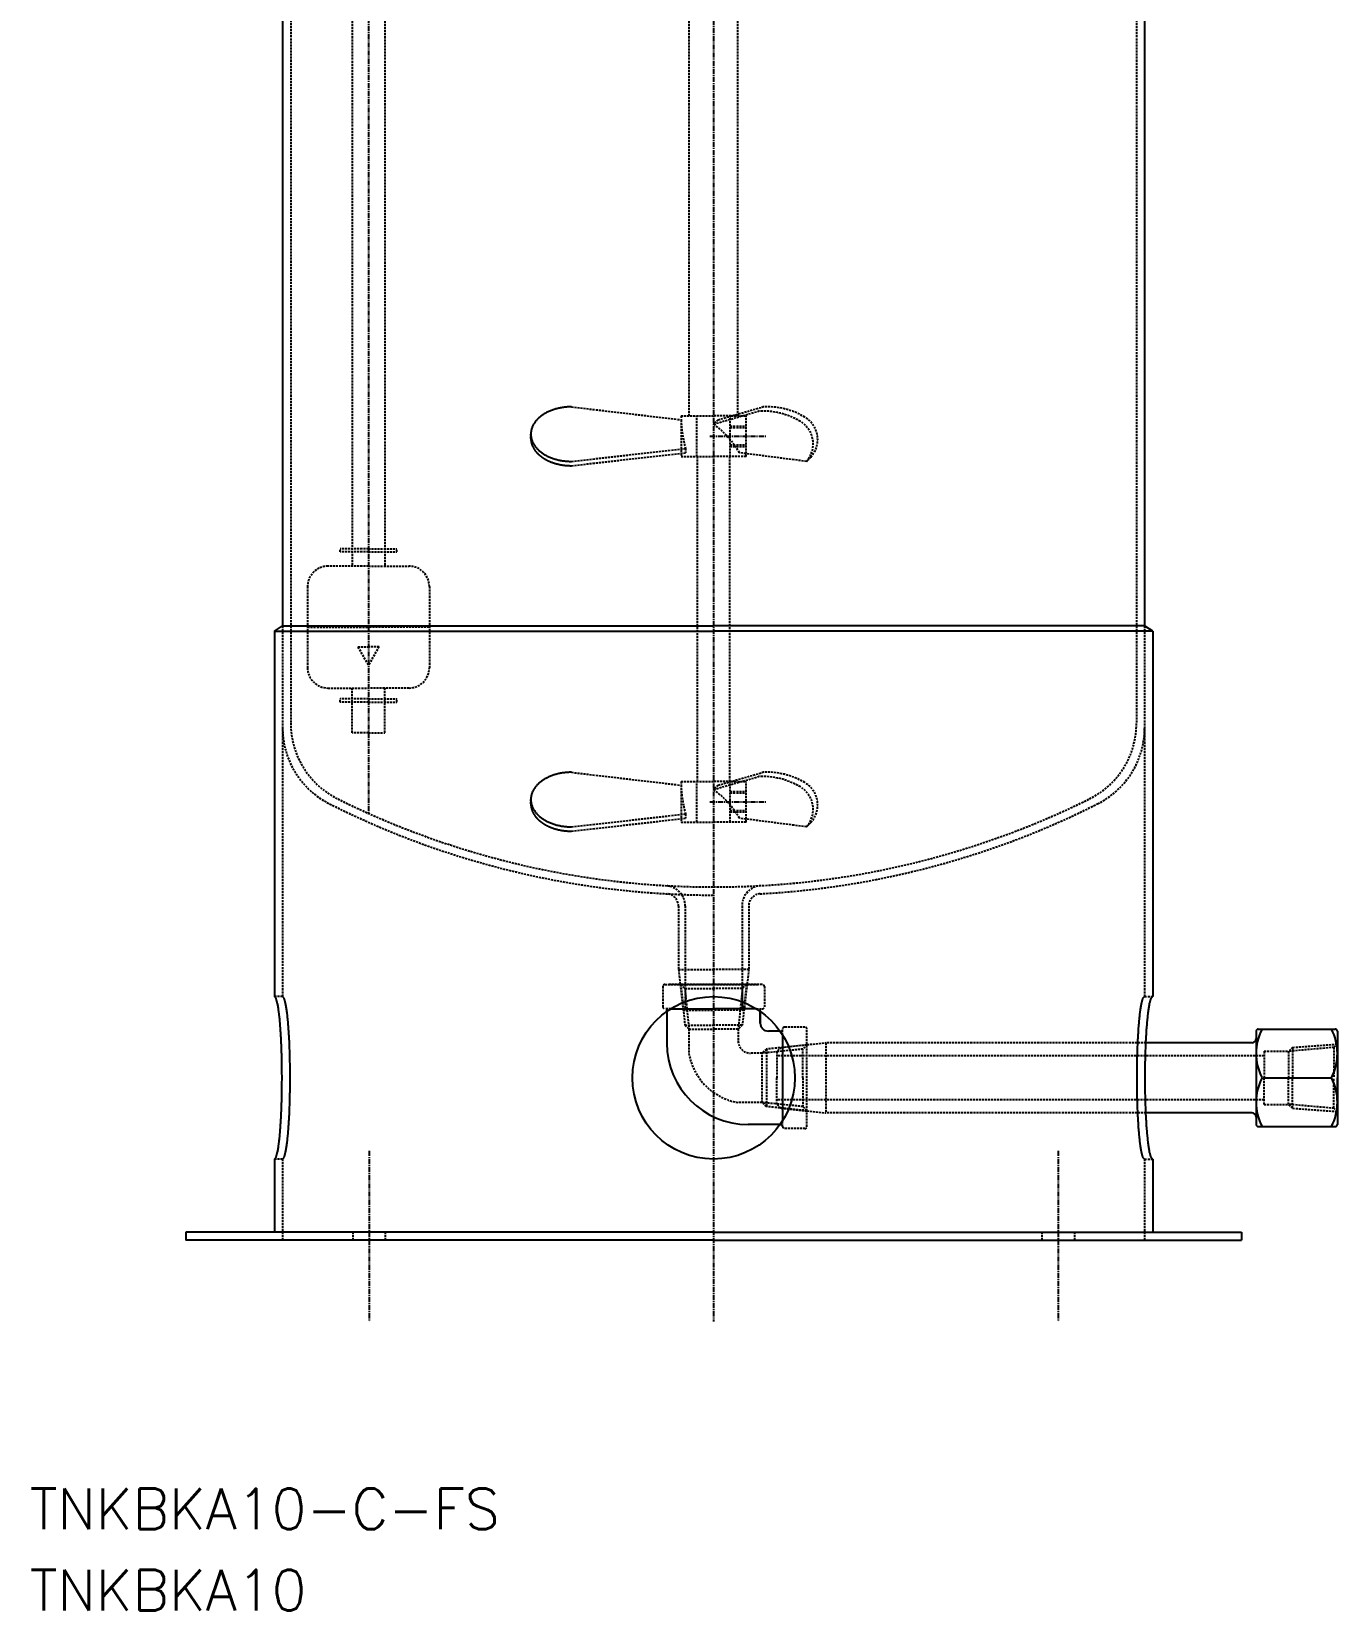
# Model space of a CAD drawing. Extents: x 249 to 1301, y 18 to 1271.
# Drawn here: x 248.5 to 570.1, y 18.4 to 407.2 of the extents above; entities that cross this region are included whole.
import ezdxf

# ---------------------------------------------------------------- set-up
doc = ezdxf.new("R2010")
doc.units = 0
doc.linetypes.add('CENTER', pattern=[2, 1.25, -0.25, 0.25, -0.25])
doc.linetypes.add('DASHED', pattern=[0.75, 0.5, -0.25])
doc.layers.get('0').update_dxf_attribs({"linetype": 'CONTINUOUS'})
doc.layers.add('CENTER', color=1, linetype='CENTER')
doc.styles.get("Standard").update_dxf_attribs({"font": 'txt.shx', "bigfont": 'bigfont.shx'})

msp = doc.modelspace()

# ---------------------------------------------------------------- linework, layer by layer
at = {"color": 3, "linetype": 'DASHED'}
for p, q in [((327.5, 521.52), (327.5, 275.52)), ((335.5, 521.52), (335.5, 275.52)), ((312.35, 519.52), (312.35, 236.88)), ((520.65, 519.52), (520.65, 236.88)), ((410.5, 312.52), (410.5, 497.52)), ((422.5, 312.52), (422.5, 497.52)), ((381.5, 314.76), (408.5, 311.58)), ((408.5, 312.52), (416.5, 312.52)), ((408.5, 312.52), (408.5, 311.58)), ((408.5, 311.58), (408.5, 303.32)), ((412.4, 302.52), (412.4, 312.52)), ((416.49, 310.52), (427.53, 313.7)), ((417.61, 311.58), (416.49, 310.52)), ((420.85, 312.52), (416.5, 312.52)), ((417.61, 311.58), (428.64, 314.76)), ((420.6, 302.52), (420.6, 312.52)), ((420.85, 312.52), (424.5, 312.52)), ((424.5, 303.24), (424.5, 312.52)), ((371.5, 306.99), (371.5, 308.05)), ((420.6, 310.02), (424.5, 310.02)), ((420.6, 309.67), (424.5, 309.67)), ((381.5, 301.33), (409.61, 304.51)), ((381.5, 300.27), (409.61, 303.45)), ((408.5, 303.32), (408.5, 302.52)), ((409.61, 304.51), (409.61, 303.45)), ((420.6, 305.37), (424.5, 305.37)), ((420.6, 305.02), (424.5, 305.02)), ((439.36, 301.33), (422.85, 303.45)), ((408.5, 302.52), (416.5, 302.52)), ((412.5, 222.52), (412.5, 302.52)), ((424.5, 302.52), (416.5, 302.52)), ((420.5, 222.52), (420.5, 302.52)), ((424.5, 302.52), (424.5, 303.24)), ((440.47, 302.39), (439.36, 301.33)), ((324.5, 279.02), (324.5, 279.82)), ((331.5, 279.82), (324.5, 279.82)), ((331.5, 279.02), (324.5, 279.02)), ((331.5, 279.82), (338.5, 279.82)), ((331.5, 279.02), (338.5, 279.02)), ((338.5, 279.02), (338.5, 279.82)), ((331.5, 275.52), (321.5, 275.52)), ((331.5, 275.52), (341.5, 275.52)), ((316.5, 270.52), (316.5, 250.52)), ((346.5, 270.52), (346.5, 250.52)), ((310.35, 260.81), (310.35, 169.52)), ((522.65, 260.81), (522.65, 169.52)), ((316.5, 260.52), (331.5, 260.52)), ((346.5, 260.52), (331.5, 260.52)), ((328.9, 255.65), (331.5, 251.15)), ((328.9, 255.65), (331.5, 255.65)), ((334.1, 255.65), (331.5, 255.65)), ((334.1, 255.65), (331.5, 251.15)), ((321.5, 245.52), (331.5, 245.52)), ((327.5, 234.52), (327.5, 245.52)), ((341.5, 245.52), (331.5, 245.52)), ((335.5, 234.52), (335.5, 245.52)), ((331.5, 242.82), (324.5, 242.82)), ((324.5, 242.02), (324.5, 242.82)), ((331.5, 242.02), (324.5, 242.02)), ((331.5, 242.82), (338.5, 242.82)), ((331.5, 242.02), (338.5, 242.02)), ((338.5, 242.02), (338.5, 242.82)), ((331.5, 234.52), (327.5, 234.52)), ((331.5, 234.52), (335.5, 234.52)), ((381.5, 224.76), (408.5, 221.58)), ((408.5, 222.52), (408.5, 221.58)), ((408.5, 222.52), (416.5, 222.52)), ((412.4, 212.52), (412.4, 222.52)), ((416.49, 220.52), (427.53, 223.7)), ((420.85, 222.52), (416.5, 222.52)), ((417.61, 221.58), (428.64, 224.76)), ((420.6, 212.52), (420.6, 222.52)), ((420.85, 222.52), (424.5, 222.52)), ((424.5, 213.24), (424.5, 222.52)), ((371.5, 216.99), (371.5, 218.05)), ((408.5, 221.58), (408.5, 213.32)), ((417.61, 221.58), (416.49, 220.52)), ((420.6, 220.02), (424.5, 220.02)), ((420.6, 219.67), (424.5, 219.67)), ((381.5, 211.33), (409.61, 214.51)), ((409.61, 214.51), (409.61, 213.45)), ((420.6, 215.37), (424.5, 215.37)), ((420.6, 215.02), (424.5, 215.02)), ((381.5, 210.27), (409.61, 213.45)), ((408.5, 213.32), (408.5, 212.52)), ((408.5, 212.52), (416.5, 212.52)), ((424.5, 212.52), (416.5, 212.52)), ((439.36, 211.33), (422.85, 213.45)), ((424.5, 212.52), (424.5, 213.24)), ((440.47, 212.39), (439.36, 211.33)), ((407.85, 191.83), (407.85, 176.17)), ((409.5, 191.85), (409.5, 172.52)), ((423.5, 191.85), (423.5, 166.17)), ((425.15, 191.83), (425.15, 176.17)), ((407.85, 176.17), (416.5, 176.17)), ((407.85, 176.17), (408.27, 172.52)), ((425.15, 176.17), (416.5, 176.17)), ((425.15, 176.17), (424.73, 172.52)), ((404, 172.02), (404, 167.02)), ((404.5, 172.52), (416.5, 172.52)), ((416.5, 172.52), (405.5, 172.52)), ((408.27, 172.52), (416.5, 172.52)), ((408.27, 172.52), (409, 166.17)), ((408.27, 172.52), (416.5, 172.52)), ((408.43, 172.52), (409.43, 171.52)), ((408.43, 172.52), (409.43, 162.52)), ((409.43, 171.52), (416.5, 171.52)), ((409.43, 171.52), (410.43, 161.52)), ((409.5, 172.52), (409.5, 166.17)), ((428.5, 172.52), (416.5, 172.52)), ((416.5, 172.52), (427.5, 172.52)), ((424.73, 172.52), (416.5, 172.52)), ((424.73, 172.52), (416.5, 172.52)), ((423.57, 171.52), (416.5, 171.52)), ((423.57, 171.52), (422.57, 161.52)), ((423.5, 172.52), (423.5, 166.17)), ((424.57, 172.52), (423.57, 162.52)), ((424.57, 172.52), (423.57, 171.52)), ((424.73, 172.52), (424, 166.17)), ((429, 172.02), (429, 167.02)), ((310.35, 169.52), (308.35, 169.52)), ((522.65, 169.52), (524.65, 169.52)), ((405.97, 166.52), (404.5, 166.52)), ((405, 165.88), (405, 166.52)), ((409, 166.17), (416.5, 166.17)), ((424, 166.17), (416.5, 166.17)), ((427.04, 166.52), (428.5, 166.52)), ((428, 165.88), (428, 166.52)), ((409.43, 162.52), (416.5, 162.52)), ((409.43, 162.52), (410.43, 161.52)), ((410.43, 161.52), (416.5, 161.52)), ((410.43, 161.52), (410.43, 155.52)), ((423.57, 162.52), (416.5, 162.52)), ((422.57, 161.52), (416.5, 161.52)), ((423.57, 162.52), (422.57, 161.52)), ((422.57, 161.52), (422.57, 158.59)), ((432.86, 161.02), (433.5, 161.02)), ((433.5, 160.05), (433.5, 161.52)), ((439, 162.02), (434, 162.02)), ((439.5, 137.52), (439.5, 161.52)), ((428.5, 155.59), (425.57, 155.59)), ((429.5, 156.59), (428.5, 155.59)), ((438.5, 156.59), (428.5, 155.59)), ((428.5, 143.44), (428.5, 155.59)), ((439.5, 157.59), (429.5, 156.59)), ((429.5, 156.59), (429.5, 142.44)), ((433.1, 157.02), (432.11, 156.05)), ((432.11, 156.05), (432.11, 149.52)), ((433.1, 157.02), (439.5, 157.69)), ((439.5, 157.59), (438.5, 156.59)), ((438.5, 149.52), (438.5, 156.59)), ((439.5, 157.69), (444.11, 158.17)), ((522.97, 158.17), (444.11, 158.17)), ((444.11, 158.17), (444.11, 140.87)), ((552.11, 156.05), (558.11, 156.05)), ((552.11, 156.05), (552.11, 149.52)), ((569.23, 157.02), (558.11, 156.05)), ((559.1, 157.02), (558.11, 156.05)), ((558.11, 156.05), (558.11, 149.52)), ((559.1, 157.02), (570.11, 157.82)), ((559.1, 157.02), (559.1, 149.52)), ((570.11, 157.82), (569.23, 157.02)), ((569.23, 157.02), (569.23, 149.52)), ((552.11, 154.97), (432.11, 154.97)), ((432.11, 142.98), (432.11, 149.52)), ((438.5, 149.52), (438.5, 142.44)), ((552.11, 142.98), (552.11, 149.52)), ((558.11, 142.98), (558.11, 149.52)), ((559.1, 142.02), (559.1, 149.52)), ((569.23, 142.02), (569.23, 149.52)), ((552.11, 144.07), (432.11, 144.07)), ((428.5, 143.44), (422.5, 143.44)), ((429.5, 142.44), (428.5, 143.44)), ((438.5, 142.44), (428.5, 143.44)), ((439.5, 141.44), (429.5, 142.44)), ((433.1, 142.02), (432.11, 142.98)), ((433.1, 142.02), (439.5, 141.35)), ((439.5, 141.44), (438.5, 142.44)), ((439.5, 141.35), (444.11, 140.87)), ((522.97, 140.87), (444.11, 140.87)), ((552.11, 142.98), (558.11, 142.98)), ((569.23, 142.02), (558.11, 142.98)), ((559.1, 142.02), (558.11, 142.98)), ((559.1, 142.02), (570.11, 141.22)), ((570.11, 141.22), (569.23, 142.02)), ((432.86, 138.02), (433.5, 138.02)), ((433.5, 137.52), (433.5, 138.98)), ((439, 137.02), (434, 137.02)), ((310.35, 129.52), (308.35, 129.52)), ((310.35, 129.52), (310.35, 109.52)), ((522.65, 129.52), (524.65, 129.52)), ((522.65, 129.52), (522.65, 109.52)), ((327.65, 111.52), (327.65, 109.52)), ((335.65, 111.52), (335.65, 109.52)), ((497.35, 111.52), (497.35, 109.52)), ((505.35, 111.52), (505.35, 109.52))]:
    msp.add_line(p, q, dxfattribs=at)
at = {"color": 7, "linetype": 'CONTINUOUS'}
for p, q in [((310.35, 497.75), (310.35, 260.81)), ((522.65, 497.75), (522.65, 260.81)), ((308.35, 259.52), (310.35, 260.81)), ((310.35, 260.81), (416.5, 260.81)), ((522.65, 260.81), (416.5, 260.81)), ((524.65, 259.52), (522.65, 260.81)), ((308.35, 259.52), (308.35, 169.52)), ((308.5, 259.52), (416.5, 259.52)), ((524.5, 259.52), (416.5, 259.52)), ((524.65, 259.52), (524.65, 169.52)), ((405, 165.88), (405, 158.02)), ((405.97, 166.52), (416.5, 166.52)), ((427.04, 166.52), (416.5, 166.52)), ((428, 163.02), (428, 165.88)), ((428, 165.88), (428, 163.02)), ((432.86, 161.02), (430, 161.02)), ((433.5, 160.05), (433.5, 138.98)), ((550.11, 161.02), (550.11, 138.02)), ((550.61, 161.52), (569.61, 161.52)), ((570.11, 161.02), (570.11, 138.02)), ((549.11, 158.17), (522.97, 158.17)), ((551.86, 149.52), (568.65, 149.52)), ((570.11, 142.98), (570.11, 149.52)), ((549.11, 140.87), (522.97, 140.87)), ((432.86, 138.02), (425, 138.02)), ((550.61, 137.52), (569.61, 137.52)), ((308.35, 129.52), (308.35, 111.52)), ((524.65, 129.52), (524.65, 111.52)), ((286.5, 111.52), (286.5, 109.52)), ((416.5, 111.52), (286.5, 111.52)), ((416.5, 109.52), (286.5, 109.52)), ((416.5, 111.52), (546.5, 111.52)), ((416.5, 109.52), (546.5, 109.52)), ((546.5, 111.52), (546.5, 109.52))]:
    msp.add_line(p, q, dxfattribs=at)
at = {"color": 3, "linetype": 'DASHED'}
for points in [[(381.5, 314.76, 0), (381.25, 314.76, 0), (381.01, 314.76, 0), (380.76, 314.75, 0), (380.52, 314.73, 0), (380.28, 314.71, 0), (380.03, 314.69, 0), (379.79, 314.67, 0), (379.55, 314.63, 0), (379.31, 314.6, 0), (379.07, 314.56, 0), (378.83, 314.52, 0), (378.6, 314.48, 0), (378.36, 314.43, 0), (378.13, 314.37, 0), (377.9, 314.31, 0), (377.67, 314.25, 0), (377.45, 314.19, 0), (377.23, 314.12, 0), (377, 314.05, 0), (376.79, 313.97, 0), (376.57, 313.89, 0), (376.36, 313.81, 0), (376.15, 313.72, 0), (375.94, 313.63, 0), (375.74, 313.54, 0), (375.54, 313.44, 0), (375.35, 313.34, 0), (375.16, 313.24, 0), (374.97, 313.13, 0), (374.79, 313.02, 0), (374.61, 312.91, 0), (374.43, 312.8, 0), (374.26, 312.68, 0), (374.09, 312.56, 0), (373.93, 312.44, 0), (373.77, 312.31, 0), (373.62, 312.18, 0), (373.47, 312.05, 0), (373.32, 311.92, 0), (373.19, 311.78, 0), (373.05, 311.64, 0), (372.92, 311.5, 0), (372.8, 311.36, 0), (372.68, 311.21, 0), (372.57, 311.07, 0), (372.46, 310.92, 0), (372.36, 310.77, 0), (372.26, 310.62, 0), (372.17, 310.46, 0), (372.08, 310.31, 0), (372.01, 310.15, 0), (371.93, 310, 0), (371.86, 309.84, 0), (371.8, 309.68, 0), (371.74, 309.52, 0), (371.69, 309.36, 0), (371.65, 309.19, 0), (371.61, 309.03, 0), (371.58, 308.87, 0), (371.55, 308.7, 0), (371.53, 308.54, 0), (371.51, 308.38, 0), (371.5, 308.21, 0), (371.5, 308.05, 0), (371.5, 307.88, 0), (371.51, 307.72, 0), (371.53, 307.55, 0), (371.55, 307.39, 0), (371.58, 307.23, 0), (371.61, 307.06, 0), (371.65, 306.9, 0), (371.69, 306.74, 0), (371.74, 306.57, 0), (371.8, 306.42, 0), (371.86, 306.25, 0), (371.93, 306.1, 0), (372.01, 305.94, 0), (372.08, 305.78, 0), (372.17, 305.63, 0), (372.26, 305.48, 0), (372.36, 305.32, 0), (372.46, 305.18, 0), (372.57, 305.03, 0), (372.68, 304.88, 0), (372.8, 304.74, 0), (372.92, 304.59, 0), (373.05, 304.45, 0), (373.19, 304.31, 0), (373.32, 304.18, 0), (373.47, 304.05, 0), (373.62, 303.91, 0), (373.77, 303.79, 0), (373.93, 303.66, 0), (374.09, 303.54, 0), (374.26, 303.42, 0), (374.43, 303.3, 0), (374.61, 303.18, 0), (374.79, 303.07, 0), (374.97, 302.96, 0), (375.16, 302.85, 0), (375.35, 302.75, 0), (375.54, 302.65, 0), (375.74, 302.56, 0), (375.94, 302.46, 0), (376.15, 302.37, 0), (376.36, 302.29, 0), (376.57, 302.2, 0), (376.79, 302.12, 0), (377, 302.05, 0), (377.23, 301.97, 0), (377.45, 301.91, 0), (377.67, 301.84, 0), (377.9, 301.78, 0), (378.13, 301.72, 0), (378.36, 301.67, 0), (378.6, 301.62, 0), (378.83, 301.57, 0), (379.07, 301.53, 0), (379.31, 301.49, 0), (379.55, 301.46, 0), (379.79, 301.43, 0), (380.03, 301.4, 0), (380.28, 301.38, 0), (380.52, 301.36, 0), (380.76, 301.35, 0), (381.01, 301.34, 0), (381.25, 301.33, 0), (381.5, 301.33, 0)], [(371.5, 306.99, 0), (371.5, 306.9, 0), (371.5, 306.82, 0), (371.51, 306.74, 0), (371.51, 306.66, 0), (371.52, 306.57, 0), (371.53, 306.49, 0), (371.54, 306.41, 0), (371.55, 306.33, 0), (371.56, 306.25, 0), (371.58, 306.16, 0), (371.59, 306.08, 0), (371.61, 306, 0), (371.63, 305.92, 0), (371.65, 305.84, 0), (371.67, 305.76, 0), (371.69, 305.68, 0), (371.72, 305.6, 0), (371.74, 305.51, 0), (371.77, 305.43, 0), (371.8, 305.35, 0), (371.83, 305.27, 0), (371.86, 305.19, 0), (371.9, 305.12, 0), (371.93, 305.04, 0), (371.97, 304.96, 0), (372.01, 304.88, 0), (372.05, 304.8, 0), (372.08, 304.72, 0), (372.13, 304.65, 0), (372.17, 304.57, 0), (372.22, 304.49, 0), (372.26, 304.42, 0), (372.31, 304.34, 0), (372.36, 304.26, 0), (372.41, 304.19, 0), (372.46, 304.11, 0), (372.51, 304.04, 0), (372.57, 303.97, 0), (372.62, 303.89, 0), (372.68, 303.82, 0), (372.74, 303.75, 0), (372.8, 303.68, 0), (372.86, 303.6, 0), (372.92, 303.53, 0), (372.99, 303.46, 0), (373.05, 303.39, 0), (373.12, 303.32, 0), (373.19, 303.25, 0), (373.25, 303.19, 0), (373.32, 303.12, 0), (373.4, 303.05, 0), (373.47, 302.99, 0), (373.54, 302.92, 0), (373.62, 302.85, 0), (373.69, 302.79, 0), (373.77, 302.73, 0), (373.85, 302.66, 0), (373.93, 302.6, 0), (374.01, 302.54, 0), (374.09, 302.48, 0), (374.17, 302.41, 0), (374.26, 302.35, 0), (374.34, 302.3, 0), (374.43, 302.24, 0), (374.52, 302.18, 0), (374.61, 302.12, 0), (374.69, 302.06, 0), (374.79, 302.01, 0), (374.88, 301.95, 0), (374.97, 301.9, 0), (375.06, 301.85, 0), (375.16, 301.79, 0), (375.25, 301.74, 0), (375.35, 301.69, 0), (375.45, 301.64, 0), (375.54, 301.59, 0), (375.64, 301.54, 0), (375.74, 301.49, 0), (375.84, 301.45, 0), (375.94, 301.4, 0), (376.05, 301.36, 0), (376.15, 301.31, 0), (376.25, 301.27, 0), (376.36, 301.22, 0), (376.47, 301.18, 0), (376.57, 301.14, 0), (376.68, 301.1, 0), (376.79, 301.06, 0), (376.9, 301.02, 0), (377, 300.99, 0), (377.12, 300.95, 0), (377.23, 300.91, 0), (377.34, 300.88, 0), (377.45, 300.85, 0), (377.56, 300.81, 0), (377.67, 300.78, 0), (377.79, 300.75, 0), (377.9, 300.72, 0), (378.02, 300.69, 0), (378.13, 300.66, 0), (378.25, 300.63, 0), (378.36, 300.61, 0), (378.48, 300.58, 0), (378.6, 300.56, 0), (378.72, 300.53, 0), (378.83, 300.51, 0), (378.95, 300.49, 0), (379.07, 300.47, 0), (379.19, 300.45, 0), (379.31, 300.43, 0), (379.43, 300.41, 0), (379.55, 300.4, 0), (379.67, 300.38, 0), (379.79, 300.37, 0), (379.91, 300.35, 0), (380.03, 300.34, 0), (380.15, 300.33, 0), (380.28, 300.32, 0), (380.4, 300.31, 0), (380.52, 300.3, 0), (380.64, 300.29, 0), (380.76, 300.29, 0), (380.89, 300.28, 0), (381.01, 300.28, 0), (381.13, 300.27, 0), (381.25, 300.27, 0), (381.38, 300.27, 0), (381.5, 300.27, 0)], [(381.5, 224.76, 0), (381.25, 224.76, 0), (381.01, 224.76, 0), (380.76, 224.75, 0), (380.52, 224.73, 0), (380.28, 224.71, 0), (380.03, 224.69, 0), (379.79, 224.66, 0), (379.55, 224.63, 0), (379.31, 224.6, 0), (379.07, 224.56, 0), (378.83, 224.52, 0), (378.6, 224.47, 0), (378.36, 224.43, 0), (378.13, 224.37, 0), (377.9, 224.31, 0), (377.67, 224.25, 0), (377.45, 224.19, 0), (377.23, 224.12, 0), (377, 224.05, 0), (376.79, 223.97, 0), (376.57, 223.89, 0), (376.36, 223.81, 0), (376.15, 223.72, 0), (375.94, 223.63, 0), (375.74, 223.54, 0), (375.54, 223.44, 0), (375.35, 223.34, 0), (375.16, 223.24, 0), (374.97, 223.13, 0), (374.79, 223.02, 0), (374.61, 222.91, 0), (374.43, 222.8, 0), (374.26, 222.68, 0), (374.09, 222.56, 0), (373.93, 222.44, 0), (373.77, 222.31, 0), (373.62, 222.18, 0), (373.47, 222.05, 0), (373.32, 221.91, 0), (373.19, 221.78, 0), (373.05, 221.64, 0), (372.92, 221.5, 0), (372.8, 221.36, 0), (372.68, 221.21, 0), (372.57, 221.07, 0), (372.46, 220.92, 0), (372.36, 220.77, 0), (372.26, 220.62, 0), (372.17, 220.46, 0), (372.08, 220.31, 0), (372.01, 220.15, 0), (371.93, 220, 0), (371.86, 219.84, 0), (371.8, 219.68, 0), (371.74, 219.52, 0), (371.69, 219.36, 0), (371.65, 219.19, 0), (371.61, 219.03, 0), (371.58, 218.87, 0), (371.55, 218.71, 0), (371.53, 218.54, 0), (371.51, 218.38, 0), (371.5, 218.21, 0), (371.5, 218.05, 0), (371.5, 217.88, 0), (371.51, 217.72, 0), (371.53, 217.55, 0), (371.55, 217.39, 0), (371.58, 217.22, 0), (371.61, 217.06, 0), (371.65, 216.9, 0), (371.69, 216.74, 0), (371.74, 216.57, 0), (371.8, 216.41, 0), (371.86, 216.25, 0), (371.93, 216.1, 0), (372.01, 215.94, 0), (372.08, 215.78, 0), (372.17, 215.63, 0), (372.26, 215.48, 0), (372.36, 215.32, 0), (372.46, 215.18, 0), (372.57, 215.03, 0), (372.68, 214.88, 0), (372.8, 214.74, 0), (372.92, 214.59, 0), (373.05, 214.45, 0), (373.19, 214.31, 0), (373.32, 214.18, 0), (373.47, 214.04, 0), (373.62, 213.91, 0), (373.77, 213.78, 0), (373.93, 213.66, 0), (374.09, 213.54, 0), (374.26, 213.41, 0), (374.43, 213.3, 0), (374.61, 213.18, 0), (374.79, 213.07, 0), (374.97, 212.96, 0), (375.16, 212.85, 0), (375.35, 212.75, 0), (375.54, 212.65, 0), (375.74, 212.56, 0), (375.94, 212.46, 0), (376.15, 212.37, 0), (376.36, 212.28, 0), (376.57, 212.2, 0), (376.79, 212.12, 0), (377, 212.05, 0), (377.23, 211.97, 0), (377.45, 211.91, 0), (377.67, 211.84, 0), (377.9, 211.78, 0), (378.13, 211.72, 0), (378.36, 211.67, 0), (378.6, 211.62, 0), (378.83, 211.57, 0), (379.07, 211.53, 0), (379.31, 211.49, 0), (379.55, 211.46, 0), (379.79, 211.43, 0), (380.03, 211.4, 0), (380.28, 211.38, 0), (380.52, 211.36, 0), (380.76, 211.35, 0), (381.01, 211.34, 0), (381.25, 211.33, 0), (381.5, 211.33, 0)], [(371.5, 216.99, 0), (371.5, 216.9, 0), (371.5, 216.82, 0), (371.51, 216.74, 0), (371.51, 216.66, 0), (371.52, 216.57, 0), (371.53, 216.49, 0), (371.54, 216.41, 0), (371.55, 216.33, 0), (371.56, 216.25, 0), (371.58, 216.16, 0), (371.59, 216.08, 0), (371.61, 216, 0), (371.63, 215.92, 0), (371.65, 215.84, 0), (371.67, 215.76, 0), (371.69, 215.68, 0), (371.72, 215.59, 0), (371.74, 215.51, 0), (371.77, 215.43, 0), (371.8, 215.35, 0), (371.83, 215.27, 0), (371.86, 215.19, 0), (371.9, 215.12, 0), (371.93, 215.04, 0), (371.97, 214.96, 0), (372.01, 214.88, 0), (372.05, 214.8, 0), (372.08, 214.72, 0), (372.13, 214.65, 0), (372.17, 214.57, 0), (372.22, 214.49, 0), (372.26, 214.42, 0), (372.31, 214.34, 0), (372.36, 214.26, 0), (372.41, 214.19, 0), (372.46, 214.11, 0), (372.51, 214.04, 0), (372.57, 213.97, 0), (372.62, 213.89, 0), (372.68, 213.82, 0), (372.74, 213.75, 0), (372.8, 213.68, 0), (372.86, 213.6, 0), (372.92, 213.53, 0), (372.99, 213.46, 0), (373.05, 213.39, 0), (373.12, 213.32, 0), (373.19, 213.25, 0), (373.25, 213.19, 0), (373.32, 213.12, 0), (373.4, 213.05, 0), (373.47, 212.99, 0), (373.54, 212.92, 0), (373.62, 212.85, 0), (373.69, 212.79, 0), (373.77, 212.72, 0), (373.85, 212.66, 0), (373.93, 212.6, 0), (374.01, 212.54, 0), (374.09, 212.47, 0), (374.17, 212.41, 0), (374.26, 212.35, 0), (374.34, 212.29, 0), (374.43, 212.24, 0), (374.52, 212.18, 0), (374.61, 212.12, 0), (374.69, 212.06, 0), (374.79, 212.01, 0), (374.88, 211.95, 0), (374.97, 211.9, 0), (375.06, 211.85, 0), (375.16, 211.79, 0), (375.25, 211.74, 0), (375.35, 211.69, 0), (375.45, 211.64, 0), (375.54, 211.59, 0), (375.64, 211.54, 0), (375.74, 211.49, 0), (375.84, 211.45, 0), (375.94, 211.4, 0), (376.05, 211.35, 0), (376.15, 211.31, 0), (376.25, 211.27, 0), (376.36, 211.22, 0), (376.47, 211.18, 0), (376.57, 211.14, 0), (376.68, 211.1, 0), (376.79, 211.06, 0), (376.9, 211.02, 0), (377, 210.99, 0), (377.12, 210.95, 0), (377.23, 210.91, 0), (377.34, 210.88, 0), (377.45, 210.84, 0), (377.56, 210.81, 0), (377.67, 210.78, 0), (377.79, 210.75, 0), (377.9, 210.72, 0), (378.02, 210.69, 0), (378.13, 210.66, 0), (378.25, 210.63, 0), (378.36, 210.61, 0), (378.48, 210.58, 0), (378.6, 210.56, 0), (378.72, 210.53, 0), (378.83, 210.51, 0), (378.95, 210.49, 0), (379.07, 210.47, 0), (379.19, 210.45, 0), (379.31, 210.43, 0), (379.43, 210.41, 0), (379.55, 210.4, 0), (379.67, 210.38, 0), (379.79, 210.37, 0), (379.91, 210.35, 0), (380.03, 210.34, 0), (380.15, 210.33, 0), (380.28, 210.32, 0), (380.4, 210.31, 0), (380.52, 210.3, 0), (380.64, 210.29, 0), (380.76, 210.29, 0), (380.89, 210.28, 0), (381.01, 210.28, 0), (381.13, 210.27, 0), (381.25, 210.27, 0), (381.38, 210.27, 0), (381.5, 210.27, 0)], [(310.35, 129.52, 0), (310.4, 129.52, 0), (310.44, 129.54, 0), (310.49, 129.57, 0), (310.53, 129.61, 0), (310.58, 129.67, 0), (310.62, 129.73, 0), (310.67, 129.81, 0), (310.71, 129.9, 0), (310.76, 130, 0), (310.8, 130.12, 0), (310.85, 130.24, 0), (310.89, 130.38, 0), (310.94, 130.53, 0), (310.98, 130.69, 0), (311.02, 130.86, 0), (311.06, 131.04, 0), (311.11, 131.23, 0), (311.15, 131.44, 0), (311.19, 131.65, 0), (311.23, 131.88, 0), (311.27, 132.12, 0), (311.31, 132.36, 0), (311.35, 132.62, 0), (311.39, 132.89, 0), (311.43, 133.16, 0), (311.46, 133.45, 0), (311.5, 133.75, 0), (311.53, 134.06, 0), (311.57, 134.37, 0), (311.6, 134.7, 0), (311.64, 135.03, 0), (311.67, 135.37, 0), (311.7, 135.73, 0), (311.73, 136.09, 0), (311.76, 136.45, 0), (311.79, 136.83, 0), (311.82, 137.21, 0), (311.85, 137.6, 0), (311.88, 138, 0), (311.9, 138.41, 0), (311.93, 138.82, 0), (311.95, 139.23, 0), (311.97, 139.66, 0), (312, 140.09, 0), (312.02, 140.52, 0), (312.04, 140.97, 0), (312.06, 141.41, 0), (312.07, 141.86, 0), (312.09, 142.32, 0), (312.11, 142.78, 0), (312.12, 143.24, 0), (312.14, 143.71, 0), (312.15, 144.18, 0), (312.16, 144.66, 0), (312.17, 145.13, 0), (312.18, 145.62, 0), (312.19, 146.1, 0), (312.2, 146.58, 0), (312.2, 147.07, 0), (312.21, 147.56, 0), (312.21, 148.04, 0), (312.21, 148.53, 0), (312.22, 149.03, 0), (312.22, 149.52, 0), (312.22, 150.01, 0), (312.21, 150.5, 0), (312.21, 150.99, 0), (312.21, 151.48, 0), (312.2, 151.97, 0), (312.2, 152.45, 0), (312.19, 152.94, 0), (312.18, 153.42, 0), (312.17, 153.9, 0), (312.16, 154.38, 0), (312.15, 154.85, 0), (312.14, 155.32, 0), (312.12, 155.79, 0), (312.11, 156.25, 0), (312.09, 156.71, 0), (312.07, 157.17, 0), (312.06, 157.62, 0), (312.04, 158.07, 0), (312.02, 158.51, 0), (312, 158.94, 0), (311.97, 159.37, 0), (311.95, 159.8, 0), (311.93, 160.22, 0), (311.9, 160.63, 0), (311.88, 161.03, 0), (311.85, 161.43, 0), (311.82, 161.82, 0), (311.79, 162.2, 0), (311.76, 162.58, 0), (311.73, 162.95, 0), (311.7, 163.31, 0), (311.67, 163.66, 0), (311.64, 164, 0), (311.6, 164.34, 0), (311.57, 164.66, 0), (311.53, 164.98, 0), (311.5, 165.28, 0), (311.46, 165.58, 0), (311.43, 165.87, 0), (311.39, 166.15, 0), (311.35, 166.41, 0), (311.31, 166.67, 0), (311.27, 166.92, 0), (311.23, 167.16, 0), (311.19, 167.38, 0), (311.15, 167.6, 0), (311.11, 167.8, 0), (311.06, 167.99, 0), (311.02, 168.18, 0), (310.98, 168.35, 0), (310.94, 168.51, 0), (310.89, 168.66, 0), (310.85, 168.79, 0), (310.8, 168.92, 0), (310.76, 169.03, 0), (310.71, 169.13, 0), (310.67, 169.22, 0), (310.62, 169.3, 0), (310.58, 169.37, 0), (310.53, 169.42, 0), (310.49, 169.46, 0), (310.44, 169.49, 0), (310.4, 169.51, 0), (310.35, 169.52, 0)], [(522.65, 129.52, 0), (522.6, 129.52, 0), (522.56, 129.54, 0), (522.51, 129.57, 0), (522.47, 129.61, 0), (522.42, 129.67, 0), (522.38, 129.73, 0), (522.33, 129.81, 0), (522.29, 129.9, 0), (522.24, 130, 0), (522.2, 130.12, 0), (522.15, 130.24, 0), (522.11, 130.38, 0), (522.07, 130.53, 0), (522.02, 130.69, 0), (521.98, 130.86, 0), (521.94, 131.04, 0), (521.89, 131.23, 0), (521.85, 131.44, 0), (521.81, 131.65, 0), (521.77, 131.88, 0), (521.73, 132.12, 0), (521.69, 132.36, 0), (521.65, 132.62, 0), (521.61, 132.89, 0), (521.58, 133.16, 0), (521.54, 133.45, 0), (521.5, 133.75, 0), (521.47, 134.06, 0), (521.43, 134.37, 0), (521.4, 134.7, 0), (521.37, 135.03, 0), (521.33, 135.37, 0), (521.3, 135.73, 0), (521.27, 136.09, 0), (521.24, 136.45, 0), (521.21, 136.83, 0), (521.18, 137.21, 0), (521.15, 137.6, 0), (521.13, 138, 0), (521.1, 138.41, 0), (521.08, 138.82, 0), (521.05, 139.23, 0), (521.03, 139.66, 0), (521.01, 140.09, 0), (520.99, 140.52, 0), (520.97, 140.97, 0), (520.95, 141.41, 0), (520.93, 141.86, 0), (520.91, 142.32, 0), (520.89, 142.78, 0), (520.88, 143.24, 0), (520.87, 143.71, 0), (520.85, 144.18, 0), (520.84, 144.66, 0), (520.83, 145.13, 0), (520.82, 145.62, 0), (520.81, 146.1, 0), (520.81, 146.58, 0), (520.8, 147.07, 0), (520.79, 147.56, 0), (520.79, 148.04, 0), (520.79, 148.53, 0), (520.79, 149.03, 0), (520.79, 149.52, 0), (520.79, 150.01, 0), (520.79, 150.5, 0), (520.79, 150.99, 0), (520.79, 151.48, 0), (520.8, 151.97, 0), (520.81, 152.45, 0), (520.81, 152.94, 0), (520.82, 153.42, 0), (520.83, 153.9, 0), (520.84, 154.38, 0), (520.85, 154.85, 0), (520.87, 155.32, 0), (520.88, 155.79, 0), (520.89, 156.25, 0), (520.91, 156.71, 0), (520.93, 157.17, 0), (520.95, 157.62, 0), (520.97, 158.07, 0), (520.99, 158.51, 0), (521.01, 158.94, 0), (521.03, 159.37, 0), (521.05, 159.8, 0), (521.08, 160.22, 0), (521.1, 160.63, 0), (521.13, 161.03, 0), (521.15, 161.43, 0), (521.18, 161.82, 0), (521.21, 162.2, 0), (521.24, 162.58, 0), (521.27, 162.95, 0), (521.3, 163.31, 0), (521.33, 163.66, 0), (521.37, 164, 0), (521.4, 164.34, 0), (521.43, 164.66, 0), (521.47, 164.98, 0), (521.5, 165.28, 0), (521.54, 165.58, 0), (521.58, 165.87, 0), (521.61, 166.15, 0), (521.65, 166.41, 0), (521.69, 166.67, 0), (521.73, 166.92, 0), (521.77, 167.16, 0), (521.81, 167.38, 0), (521.85, 167.6, 0), (521.89, 167.8, 0), (521.94, 167.99, 0), (521.98, 168.18, 0), (522.02, 168.35, 0), (522.07, 168.51, 0), (522.11, 168.66, 0), (522.15, 168.79, 0), (522.2, 168.92, 0), (522.24, 169.03, 0), (522.29, 169.13, 0), (522.33, 169.22, 0), (522.38, 169.3, 0), (522.42, 169.37, 0), (522.47, 169.42, 0), (522.51, 169.46, 0), (522.56, 169.49, 0), (522.6, 169.51, 0), (522.65, 169.52, 0)]]:
    msp.add_polyline3d(points, dxfattribs=at)
at = {"color": 7, "linetype": 'CONTINUOUS'}
for points in [[(308.35, 129.52, 0), (308.4, 129.52, 0), (308.44, 129.54, 0), (308.49, 129.57, 0), (308.53, 129.61, 0), (308.58, 129.67, 0), (308.62, 129.73, 0), (308.67, 129.81, 0), (308.71, 129.9, 0), (308.76, 130, 0), (308.8, 130.12, 0), (308.85, 130.24, 0), (308.89, 130.38, 0), (308.94, 130.53, 0), (308.98, 130.69, 0), (309.02, 130.86, 0), (309.06, 131.04, 0), (309.11, 131.23, 0), (309.15, 131.44, 0), (309.19, 131.65, 0), (309.23, 131.88, 0), (309.27, 132.12, 0), (309.31, 132.36, 0), (309.35, 132.62, 0), (309.39, 132.89, 0), (309.43, 133.16, 0), (309.46, 133.45, 0), (309.5, 133.75, 0), (309.53, 134.06, 0), (309.57, 134.37, 0), (309.6, 134.7, 0), (309.64, 135.03, 0), (309.67, 135.37, 0), (309.7, 135.73, 0), (309.73, 136.09, 0), (309.76, 136.45, 0), (309.79, 136.83, 0), (309.82, 137.21, 0), (309.85, 137.6, 0), (309.88, 138, 0), (309.9, 138.41, 0), (309.93, 138.82, 0), (309.95, 139.23, 0), (309.97, 139.66, 0), (310, 140.09, 0), (310.02, 140.52, 0), (310.04, 140.97, 0), (310.06, 141.41, 0), (310.07, 141.86, 0), (310.09, 142.32, 0), (310.11, 142.78, 0), (310.12, 143.24, 0), (310.14, 143.71, 0), (310.15, 144.18, 0), (310.16, 144.66, 0), (310.17, 145.13, 0), (310.18, 145.62, 0), (310.19, 146.1, 0), (310.2, 146.58, 0), (310.2, 147.07, 0), (310.21, 147.56, 0), (310.21, 148.04, 0), (310.21, 148.53, 0), (310.22, 149.03, 0), (310.22, 149.52, 0), (310.22, 150.01, 0), (310.21, 150.5, 0), (310.21, 150.99, 0), (310.21, 151.48, 0), (310.2, 151.97, 0), (310.2, 152.45, 0), (310.19, 152.94, 0), (310.18, 153.42, 0), (310.17, 153.9, 0), (310.16, 154.38, 0), (310.15, 154.85, 0), (310.14, 155.32, 0), (310.12, 155.79, 0), (310.11, 156.25, 0), (310.09, 156.71, 0), (310.07, 157.17, 0), (310.06, 157.62, 0), (310.04, 158.07, 0), (310.02, 158.51, 0), (310, 158.94, 0), (309.97, 159.37, 0), (309.95, 159.8, 0), (309.93, 160.22, 0), (309.9, 160.63, 0), (309.88, 161.03, 0), (309.85, 161.43, 0), (309.82, 161.82, 0), (309.79, 162.2, 0), (309.76, 162.58, 0), (309.73, 162.95, 0), (309.7, 163.31, 0), (309.67, 163.66, 0), (309.64, 164, 0), (309.6, 164.34, 0), (309.57, 164.66, 0), (309.53, 164.98, 0), (309.5, 165.28, 0), (309.46, 165.58, 0), (309.43, 165.87, 0), (309.39, 166.15, 0), (309.35, 166.41, 0), (309.31, 166.67, 0), (309.27, 166.92, 0), (309.23, 167.16, 0), (309.19, 167.38, 0), (309.15, 167.6, 0), (309.11, 167.8, 0), (309.06, 167.99, 0), (309.02, 168.18, 0), (308.98, 168.35, 0), (308.94, 168.51, 0), (308.89, 168.66, 0), (308.85, 168.79, 0), (308.8, 168.92, 0), (308.76, 169.03, 0), (308.71, 169.13, 0), (308.67, 169.22, 0), (308.62, 169.3, 0), (308.58, 169.37, 0), (308.53, 169.42, 0), (308.49, 169.46, 0), (308.44, 169.49, 0), (308.4, 169.51, 0), (308.35, 169.52, 0)], [(524.65, 129.52, 0), (524.61, 129.52, 0), (524.56, 129.54, 0), (524.51, 129.57, 0), (524.47, 129.61, 0), (524.42, 129.67, 0), (524.38, 129.73, 0), (524.33, 129.81, 0), (524.29, 129.9, 0), (524.24, 130, 0), (524.2, 130.12, 0), (524.15, 130.24, 0), (524.11, 130.38, 0), (524.07, 130.53, 0), (524.02, 130.69, 0), (523.98, 130.86, 0), (523.94, 131.04, 0), (523.89, 131.23, 0), (523.85, 131.44, 0), (523.81, 131.65, 0), (523.77, 131.88, 0), (523.73, 132.12, 0), (523.69, 132.36, 0), (523.65, 132.62, 0), (523.62, 132.89, 0), (523.58, 133.16, 0), (523.54, 133.45, 0), (523.5, 133.75, 0), (523.47, 134.06, 0), (523.43, 134.37, 0), (523.4, 134.7, 0), (523.36, 135.03, 0), (523.33, 135.37, 0), (523.3, 135.73, 0), (523.27, 136.09, 0), (523.24, 136.45, 0), (523.21, 136.83, 0), (523.18, 137.21, 0), (523.15, 137.6, 0), (523.13, 138, 0), (523.1, 138.41, 0), (523.08, 138.82, 0), (523.05, 139.23, 0), (523.03, 139.66, 0), (523.01, 140.09, 0), (522.98, 140.52, 0), (522.97, 140.97, 0), (522.95, 141.41, 0), (522.93, 141.86, 0), (522.91, 142.32, 0), (522.89, 142.78, 0), (522.88, 143.24, 0), (522.87, 143.71, 0), (522.85, 144.18, 0), (522.84, 144.66, 0), (522.83, 145.13, 0), (522.82, 145.62, 0), (522.81, 146.1, 0), (522.81, 146.58, 0), (522.8, 147.07, 0), (522.79, 147.56, 0), (522.79, 148.04, 0), (522.79, 148.53, 0), (522.79, 149.03, 0), (522.79, 149.52, 0), (522.79, 150.01, 0), (522.79, 150.5, 0), (522.79, 150.99, 0), (522.79, 151.48, 0), (522.8, 151.97, 0), (522.81, 152.45, 0), (522.81, 152.94, 0), (522.82, 153.42, 0), (522.83, 153.9, 0), (522.84, 154.38, 0), (522.85, 154.85, 0), (522.87, 155.32, 0), (522.88, 155.79, 0), (522.89, 156.25, 0), (522.91, 156.71, 0), (522.93, 157.17, 0), (522.95, 157.62, 0), (522.97, 158.07, 0), (522.98, 158.51, 0), (523.01, 158.94, 0), (523.03, 159.37, 0), (523.05, 159.8, 0), (523.08, 160.22, 0), (523.1, 160.63, 0), (523.13, 161.03, 0), (523.15, 161.43, 0), (523.18, 161.82, 0), (523.21, 162.2, 0), (523.24, 162.58, 0), (523.27, 162.95, 0), (523.3, 163.31, 0), (523.33, 163.66, 0), (523.36, 164, 0), (523.4, 164.34, 0), (523.43, 164.66, 0), (523.47, 164.98, 0), (523.5, 165.28, 0), (523.54, 165.58, 0), (523.58, 165.87, 0), (523.62, 166.15, 0), (523.65, 166.41, 0), (523.69, 166.67, 0), (523.73, 166.92, 0), (523.77, 167.16, 0), (523.81, 167.38, 0), (523.85, 167.6, 0), (523.89, 167.8, 0), (523.94, 167.99, 0), (523.98, 168.18, 0), (524.02, 168.35, 0), (524.07, 168.51, 0), (524.11, 168.66, 0), (524.15, 168.79, 0), (524.2, 168.92, 0), (524.24, 169.03, 0), (524.29, 169.13, 0), (524.33, 169.22, 0), (524.38, 169.3, 0), (524.42, 169.37, 0), (524.47, 169.42, 0), (524.51, 169.46, 0), (524.56, 169.49, 0), (524.61, 169.51, 0), (524.65, 169.52, 0)]]:
    msp.add_polyline3d(points, dxfattribs=at)
msp.add_circle((416.5, 149.52), 20, dxfattribs=at)
at = {"color": 3, "linetype": 'DASHED'}
for centre, radius, start, end in [((435.23, 312.16), 26.73, 181.2303, 196.6163), ((428.57, 295.61), 18.12, 59.1145, 93.2921), ((429.68, 296.67), 18.12, 59.1145, 93.2921), ((434.59, 305.64), 6.43, 317.9297, 59.2887), ((435.7, 306.7), 6.43, 317.9297, 59.2887), ((403.23, 292.21), 22.61, 29.8198, 54.0991), ((321.5, 270.52), 5, 90, 180), ((341.5, 270.52), 5, 0, 90), ((321.5, 250.52), 5, 180, 270), ((341.5, 250.52), 5, 270, 0), ((331.38, 235.77), 21.03, 180, 243.2738), ((333.18, 236.88), 20.83, 180, 243.6122), ((499.82, 236.88), 20.83, 296.3878, 0), ((501.62, 235.77), 21.03, 296.7262, 0), ((428.57, 205.61), 18.12, 59.1145, 93.2921), ((429.68, 206.67), 18.12, 59.1145, 93.2921), ((435.7, 216.7), 6.43, 317.9297, 59.2887), ((416.5, 404.82), 208.3, 243.6122, 270), ((435.23, 222.16), 26.73, 181.2303, 196.6163), ((403.23, 202.21), 22.61, 29.8198, 54.0991), ((416.5, 404.82), 208.3, 270, 296.3878), ((434.59, 215.64), 6.43, 317.9297, 59.2887), ((416.5, 404.82), 210.3, 243.2738, 270), ((416.5, 404.82), 210.3, 273.1309, 296.7262), ((404.5, 191.85), 5, 0, 86.7749), ((404.85, 191.83), 3, 0, 86.8691), ((428.5, 191.85), 5, 93.2251, 180), ((428.15, 191.83), 3, 93.1309, 180), ((404.5, 172.02), 0.5, 90, 180), ((428.5, 172.02), 0.5, 0, 90), ((404.5, 167.02), 0.5, 180, 270), ((428.5, 167.02), 0.5, 270, 0), ((434, 161.52), 0.5, 90, 180), ((439, 161.52), 0.5, 0, 90), ((425.57, 158.59), 3, 180, 270), ((425, 158.02), 14.79, 189.7336, 234.9113), ((425, 158.02), 14.79, 234.9113, 260.2664), ((434, 137.52), 0.5, 180, 270), ((439, 137.52), 0.5, 270, 0)]:
    msp.add_arc(centre, radius, start, end, dxfattribs=at)
at = {"color": 7, "linetype": 'CONTINUOUS'}
for centre, radius, start, end in [((430, 163.02), 2, 180, 270), ((562.92, 155.53), 12.83, 152.2221, 207.7779), ((550.61, 161.02), 0.5, 90, 180), ((557.29, 155.53), 12.83, 332.2221, 27.7779), ((569.61, 161.02), 0.5, 0, 90), ((425, 158.02), 20, 180, 270), ((549.11, 159.17), 1, 270, 0), ((562.92, 143.5), 12.83, 152.1914, 207.7471), ((557.29, 143.5), 12.83, 332.2529, 27.8086), ((549.11, 139.87), 1, 0, 90), ((550.61, 138.02), 0.5, 180, 270), ((569.61, 138.02), 0.5, 270, 0)]:
    msp.add_arc(centre, radius, start, end, dxfattribs=at)
at = {"layer": 'CENTER', "color": 1, "linetype": 'CENTER'}
for p, q in [((416.5, 796.02), (416.5, 89.52)), ((331.5, 634.52), (331.5, 214.52)), ((415.6, 307.52), (429.5, 307.52)), ((415.6, 217.52), (429.5, 217.52)), ((331.65, 131.52), (331.65, 89.52)), ((501.35, 131.52), (501.35, 89.52))]:
    msp.add_line(p, q, dxfattribs=at)

# ---------------------------------------------------------------- texts
at = {"color": 7, "linetype": 'CONTINUOUS'}
for s, p in [('TNKBKA10-C-FS', (248.11, 38.35)), ('TNKBKA10', (248.11, 18.35))]:
    msp.add_text(s, height=10, dxfattribs=at).set_placement(p)

doc.saveas('drawing.dxf')
